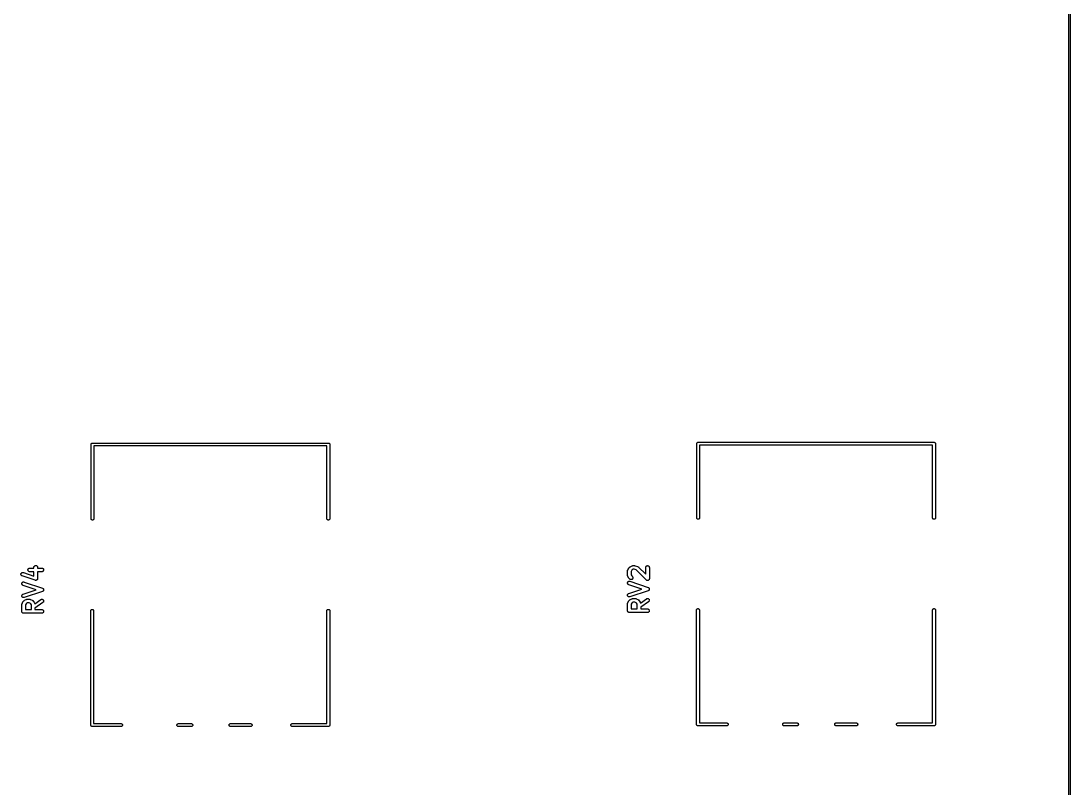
# Model space of a CAD drawing. Extents: x 19 to 116, y -142 to -16.
# Drawn here: x 72.11 to 115.42, y -78.9 to -47.22 of the extents above; entities that cross this region are included whole.
import ezdxf

# ---------------------------------------------------------------- set-up
doc = ezdxf.new("R2010")
doc.units = 0
doc.layers.add('BLACK', color=7, linetype='CONTINUOUS')

msp = doc.modelspace()

# ---------------------------------------------------------------- linework, layer by layer
at = {"layer": 'BLACK', "linetype": 'CONTINUOUS'}
for p, q in [((115.375, -142.215), (115.375, -16.705)), ((115.425, -16.6812), (115.425, -142.239)), ((74.9997, -64.71), (75.0009, -64.6982)), ((75, -64.713), (74.9997, -64.71)), ((75, -67.7729), (75, -64.713)), ((75.0009, -64.6982), (75.0043, -64.6869)), ((75.0043, -64.6869), (75.0099, -64.6765)), ((75.0099, -64.6765), (75.0174, -64.6674)), ((75.0174, -64.6674), (75.0265, -64.6599)), ((75.0265, -64.6599), (75.0369, -64.6543)), ((75.0369, -64.6543), (75.0482, -64.6509)), ((75.0482, -64.6509), (75.0571, -64.65)), ((75.0571, -64.65), (75.06, -64.6497)), ((75.0571, -64.65), (75.0571, -64.65)), ((75.06, -64.6497), (75.0629, -64.65)), ((75.0629, -64.65), (84.7971, -64.65)), ((84.74, -64.77), (75.12, -64.77)), ((75.12, -64.77), (75.12, -67.7729)), ((84.74, -67.7729), (84.74, -64.77)), ((84.7971, -64.65), (84.8, -64.6497)), ((84.8, -64.6497), (84.8029, -64.65)), ((84.8029, -64.65), (84.8118, -64.6509)), ((84.8118, -64.6509), (84.8231, -64.6543)), ((84.8231, -64.6543), (84.8335, -64.6599)), ((84.8335, -64.6599), (84.8426, -64.6674)), ((84.8426, -64.6674), (84.8501, -64.6765)), ((84.8501, -64.6765), (84.8557, -64.6869)), ((84.8557, -64.6869), (84.8591, -64.6982)), ((84.8591, -64.6982), (84.8603, -64.71)), ((84.8603, -64.71), (84.86, -64.7129)), ((84.86, -64.7129), (84.86, -67.7729)), ((100.01, -64.68), (100.011, -64.6682)), ((100.01, -64.683), (100.01, -64.68)), ((100.01, -67.7429), (100.01, -64.683)), ((100.011, -64.6682), (100.014, -64.6569)), ((100.014, -64.6569), (100.02, -64.6465)), ((100.02, -64.6465), (100.027, -64.6374)), ((100.027, -64.6374), (100.037, -64.6299)), ((100.037, -64.6299), (100.047, -64.6243)), ((100.047, -64.6243), (100.058, -64.6209)), ((100.058, -64.6209), (100.067, -64.62)), ((100.067, -64.62), (100.07, -64.6197)), ((100.067, -64.62), (100.067, -64.62)), ((100.07, -64.6197), (100.073, -64.62)), ((100.073, -64.62), (109.807, -64.62)), ((109.75, -64.74), (100.13, -64.74)), ((100.13, -64.74), (100.13, -67.7429)), ((109.75, -67.7429), (109.75, -64.74)), ((109.807, -64.62), (109.81, -64.6197)), ((109.81, -64.6197), (109.813, -64.62)), ((109.813, -64.62), (109.822, -64.6209)), ((109.822, -64.6209), (109.833, -64.6243)), ((109.833, -64.6243), (109.843, -64.6299)), ((109.843, -64.6299), (109.853, -64.6374)), ((109.853, -64.6374), (109.86, -64.6465)), ((109.86, -64.6465), (109.866, -64.6569)), ((109.866, -64.6569), (109.869, -64.6682)), ((109.869, -64.6682), (109.87, -64.68)), ((109.87, -64.68), (109.87, -64.6829)), ((109.87, -64.6829), (109.87, -67.7429)), ((75.0009, -67.7818), (75, -67.7729)), ((75.0043, -67.7931), (75.0009, -67.7818)), ((75.0099, -67.8035), (75.0043, -67.7931)), ((75.0174, -67.8126), (75.0099, -67.8035)), ((75.0265, -67.8201), (75.0174, -67.8126)), ((75.0369, -67.8257), (75.0265, -67.8201)), ((75.0482, -67.8291), (75.0369, -67.8257)), ((75.06, -67.8303), (75.0482, -67.8291)), ((75.0718, -67.8291), (75.06, -67.8303)), ((75.0831, -67.8257), (75.0718, -67.8291)), ((75.0935, -67.8201), (75.0831, -67.8257)), ((75.1026, -67.8126), (75.0935, -67.8201)), ((75.1101, -67.8035), (75.1026, -67.8126)), ((75.1157, -67.7931), (75.1101, -67.8035)), ((75.1191, -67.7818), (75.1157, -67.7931)), ((75.12, -67.7729), (75.1191, -67.7818)), ((84.7409, -67.7818), (84.74, -67.7729)), ((84.7443, -67.7931), (84.7409, -67.7818)), ((84.7499, -67.8035), (84.7443, -67.7931)), ((84.7574, -67.8126), (84.7499, -67.8035)), ((84.7665, -67.8201), (84.7574, -67.8126)), ((84.7769, -67.8257), (84.7665, -67.8201)), ((84.7882, -67.8291), (84.7769, -67.8257)), ((84.8, -67.8303), (84.7882, -67.8291)), ((84.8118, -67.8291), (84.8, -67.8303)), ((84.8231, -67.8257), (84.8118, -67.8291)), ((84.8335, -67.8201), (84.8231, -67.8257)), ((84.8426, -67.8126), (84.8335, -67.8201)), ((84.8501, -67.8035), (84.8426, -67.8126)), ((84.8557, -67.7931), (84.8501, -67.8035)), ((84.8591, -67.7818), (84.8557, -67.7931)), ((84.86, -67.7729), (84.8591, -67.7818)), ((100.011, -67.7518), (100.01, -67.7429)), ((100.014, -67.7631), (100.011, -67.7518)), ((100.02, -67.7735), (100.014, -67.7631)), ((100.027, -67.7826), (100.02, -67.7735)), ((100.037, -67.7901), (100.027, -67.7826)), ((100.047, -67.7957), (100.037, -67.7901)), ((100.058, -67.7991), (100.047, -67.7957)), ((100.07, -67.8003), (100.058, -67.7991)), ((100.082, -67.7991), (100.07, -67.8003)), ((100.093, -67.7957), (100.082, -67.7991)), ((100.103, -67.7901), (100.093, -67.7957)), ((100.113, -67.7826), (100.103, -67.7901)), ((100.12, -67.7735), (100.113, -67.7826)), ((100.126, -67.7631), (100.12, -67.7735)), ((100.129, -67.7518), (100.126, -67.7631)), ((100.13, -67.7429), (100.129, -67.7518)), ((109.751, -67.7518), (109.75, -67.7429)), ((109.754, -67.7631), (109.751, -67.7518)), ((109.76, -67.7735), (109.754, -67.7631)), ((109.767, -67.7826), (109.76, -67.7735)), ((109.777, -67.7901), (109.767, -67.7826)), ((109.787, -67.7957), (109.777, -67.7901)), ((109.798, -67.7991), (109.787, -67.7957)), ((109.81, -67.8003), (109.798, -67.7991)), ((109.822, -67.7991), (109.81, -67.8003)), ((109.833, -67.7957), (109.822, -67.7991)), ((109.843, -67.7901), (109.833, -67.7957)), ((109.853, -67.7826), (109.843, -67.7901)), ((109.86, -67.7735), (109.853, -67.7826)), ((109.866, -67.7631), (109.86, -67.7735)), ((109.869, -67.7518), (109.866, -67.7631)), ((109.87, -67.7429), (109.869, -67.7518)), ((72.6574, -69.7412), (72.6668, -69.73)), ((72.6668, -69.73), (72.6782, -69.7208)), ((72.6782, -69.7208), (72.6912, -69.714)), ((72.6912, -69.714), (72.7052, -69.7099)), ((72.7052, -69.7099), (72.7198, -69.7086)), ((72.7198, -69.7086), (72.7344, -69.7101)), ((72.7344, -69.7101), (72.7483, -69.7144)), ((72.7483, -69.7144), (72.7612, -69.7214)), ((72.7612, -69.7214), (72.7725, -69.7307)), ((72.7725, -69.7307), (72.7818, -69.7421)), ((97.2672, -69.7579), (97.3386, -69.7222)), ((97.3386, -69.7222), (97.3395, -69.7217)), ((97.3395, -69.7217), (97.3416, -69.721)), ((97.3416, -69.721), (97.3436, -69.7199)), ((97.3436, -69.7199), (97.3485, -69.7185)), ((97.3485, -69.7185), (97.3533, -69.7167)), ((97.3533, -69.7167), (97.3555, -69.7164)), ((97.3555, -69.7164), (97.3576, -69.7157)), ((97.3576, -69.7157), (97.3627, -69.7152)), ((97.3627, -69.7152), (97.3677, -69.7144)), ((97.3677, -69.7144), (97.3699, -69.7145)), ((97.3699, -69.7145), (97.3721, -69.7143)), ((97.3721, -69.7143), (97.4436, -69.7143)), ((97.4436, -69.7143), (97.4446, -69.7143)), ((97.4446, -69.7143), (97.4488, -69.7148)), ((97.4488, -69.7148), (97.453, -69.7149)), ((97.453, -69.7149), (97.4561, -69.7156)), ((97.4561, -69.7156), (97.4592, -69.7159)), ((97.4592, -69.7159), (97.4632, -69.7172)), ((97.4632, -69.7172), (97.4673, -69.7181)), ((97.4673, -69.7181), (97.5744, -69.7538)), ((97.9174, -69.7469), (97.9268, -69.7357)), ((97.9268, -69.7357), (97.9382, -69.7265)), ((97.9382, -69.7265), (97.9512, -69.7197)), ((97.9512, -69.7197), (97.9652, -69.7156)), ((97.9652, -69.7156), (97.9798, -69.7143)), ((97.9798, -69.7143), (97.9944, -69.7158)), ((97.9944, -69.7158), (98.0083, -69.7201)), ((98.0083, -69.7201), (98.0212, -69.7271)), ((98.0212, -69.7271), (98.0325, -69.7364)), ((98.0325, -69.7364), (98.0418, -69.7478)), ((72.1087, -70.0739), (72.1092, -70.0593)), ((72.111, -70.0884), (72.1087, -70.0739)), ((72.1092, -70.0593), (72.1126, -70.0451)), ((72.1161, -70.1021), (72.111, -70.0884)), ((72.1126, -70.0451), (72.1186, -70.0317)), ((72.1238, -70.1146), (72.1161, -70.1021)), ((72.1186, -70.0317), (72.1272, -70.0198)), ((72.1337, -70.1253), (72.1238, -70.1146)), ((72.1272, -70.0198), (72.1378, -70.0098)), ((72.1456, -70.1339), (72.1337, -70.1253)), ((72.1378, -70.0098), (72.1503, -70.0021)), ((72.1589, -70.1401), (72.1456, -70.1339)), ((72.1503, -70.0021), (72.164, -69.9969)), ((72.1599, -70.1404), (72.1589, -70.1401)), ((72.6956, -70.319), (72.1599, -70.1404)), ((72.164, -69.9969), (72.1784, -69.9945)), ((72.1784, -69.9945), (72.193, -69.9949)), ((72.193, -69.9949), (72.2073, -69.9981)), ((72.2073, -69.9981), (72.6443, -70.1438)), ((72.3943, -69.8902), (72.3958, -69.8756)), ((72.3956, -69.9048), (72.3943, -69.8902)), ((72.3997, -69.9188), (72.3956, -69.9048)), ((72.3958, -69.8756), (72.4001, -69.8616)), ((72.4065, -69.9318), (72.3997, -69.9188)), ((72.4001, -69.8616), (72.4071, -69.8488)), ((72.4157, -69.9432), (72.4065, -69.9318)), ((72.4071, -69.8488), (72.4164, -69.8375)), ((72.4269, -69.9526), (72.4157, -69.9432)), ((72.4164, -69.8375), (72.4278, -69.8282)), ((72.4397, -69.9596), (72.4269, -69.9526)), ((72.4278, -69.8282), (72.4407, -69.8214)), ((72.4537, -69.9641), (72.4397, -69.9596)), ((72.4407, -69.8214), (72.4547, -69.8171)), ((72.4682, -69.9657), (72.4537, -69.9641)), ((72.4547, -69.8171), (72.4693, -69.8157)), ((72.4693, -69.9657), (72.4682, -69.9657)), ((72.4693, -69.8157), (72.6443, -69.8157)), ((72.6443, -69.9657), (72.4693, -69.9657)), ((72.6443, -69.7825), (72.6459, -69.768)), ((72.6443, -69.7836), (72.6443, -69.7825)), ((72.6443, -69.8157), (72.6443, -69.7836)), ((72.6443, -70.1438), (72.6443, -69.9657)), ((72.6459, -69.768), (72.6504, -69.754)), ((72.6504, -69.754), (72.6574, -69.7412)), ((72.7818, -69.7421), (72.7886, -69.755)), ((72.7886, -69.755), (72.7929, -69.769)), ((72.7929, -69.769), (72.7943, -69.7836)), ((72.7943, -69.7836), (72.7943, -69.8157)), ((72.7943, -69.8157), (72.9693, -69.8157)), ((72.9693, -69.9657), (72.7943, -69.9657)), ((72.7943, -69.9657), (72.7943, -70.2479)), ((72.9693, -69.8157), (72.9703, -69.8157)), ((72.9839, -69.9643), (72.9693, -69.9657)), ((72.9703, -69.8157), (72.9849, -69.8174)), ((72.9979, -69.9601), (72.9839, -69.9643)), ((72.9849, -69.8174), (72.9988, -69.8218)), ((73.0108, -69.9532), (72.9979, -69.9601)), ((72.9988, -69.8218), (73.0117, -69.8288)), ((73.0221, -69.9439), (73.0108, -69.9532)), ((73.0117, -69.8288), (73.0229, -69.8382)), ((73.0315, -69.9327), (73.0221, -69.9439)), ((73.0229, -69.8382), (73.032, -69.8496)), ((73.0384, -69.9198), (73.0315, -69.9327)), ((73.032, -69.8496), (73.0388, -69.8626)), ((73.0428, -69.9058), (73.0384, -69.9198)), ((73.0388, -69.8626), (73.043, -69.8767)), ((73.0443, -69.8912), (73.0428, -69.9058)), ((73.043, -69.8767), (73.0443, -69.8912)), ((97.1543, -69.9311), (97.1545, -69.9289)), ((97.1543, -69.9321), (97.1543, -69.9311)), ((97.1543, -70.1107), (97.1543, -69.9321)), ((97.1545, -70.1129), (97.1543, -70.1107)), ((97.1544, -70.1151), (97.1545, -70.1129)), ((97.1552, -70.1202), (97.1544, -70.1151)), ((97.1545, -69.9267), (97.1554, -69.9216)), ((97.1545, -69.9289), (97.1545, -69.9267)), ((97.1557, -70.1253), (97.1552, -70.1202)), ((97.1554, -69.9216), (97.1559, -69.9165)), ((97.1564, -70.1274), (97.1557, -70.1253)), ((97.1559, -69.9165), (97.1566, -69.9145)), ((97.1567, -70.1296), (97.1564, -70.1274)), ((97.1566, -69.9145), (97.157, -69.9123)), ((97.1585, -70.1344), (97.1567, -70.1296)), ((97.157, -69.9123), (97.1588, -69.9075)), ((97.1599, -70.1393), (97.1585, -70.1344)), ((97.1588, -69.9075), (97.1603, -69.9026)), ((97.161, -70.1412), (97.1599, -70.1393)), ((97.1603, -69.9026), (97.1614, -69.9007)), ((97.1617, -70.1433), (97.161, -70.1412)), ((97.1614, -69.9007), (97.1622, -69.8986)), ((97.1622, -70.1443), (97.1617, -70.1433)), ((97.1622, -69.8986), (97.1979, -69.8272)), ((97.1979, -70.2157), (97.1622, -70.1443)), ((97.1979, -69.8272), (97.1984, -69.8262)), ((97.1984, -69.8262), (97.2007, -69.8227)), ((97.2007, -69.8227), (97.2027, -69.819)), ((97.2027, -69.819), (97.2047, -69.8166)), ((97.2047, -69.8166), (97.2064, -69.814)), ((97.2064, -69.814), (97.2093, -69.8109)), ((97.2093, -69.8109), (97.212, -69.8077)), ((97.212, -69.8077), (97.2477, -69.772)), ((97.2477, -69.772), (97.2484, -69.7712)), ((97.2484, -69.7712), (97.2517, -69.7686)), ((97.2517, -69.7686), (97.2548, -69.7657)), ((97.2548, -69.7657), (97.2574, -69.764)), ((97.2574, -69.764), (97.2599, -69.7621)), ((97.2599, -69.7621), (97.2636, -69.7602)), ((97.2636, -69.7602), (97.2672, -69.7579)), ((97.3266, -69.9051), (97.3043, -69.9498)), ((97.3043, -69.9498), (97.3043, -70.093)), ((97.3043, -70.093), (97.3266, -70.1377)), ((97.3451, -69.8866), (97.3266, -69.9051)), ((97.3266, -70.1377), (97.3537, -70.1648)), ((97.3898, -69.8643), (97.3451, -69.8866)), ((97.3537, -70.1648), (97.3545, -70.1656)), ((97.3545, -70.1656), (97.3636, -70.177)), ((97.4314, -69.8643), (97.3898, -69.8643)), ((97.5102, -69.8906), (97.4314, -69.8643)), ((97.9263, -70.3066), (97.5102, -69.8906)), ((97.5744, -69.7538), (97.5754, -69.7542)), ((97.5754, -69.7542), (97.5774, -69.7551)), ((97.5774, -69.7551), (97.5795, -69.7558)), ((97.5795, -69.7558), (97.5841, -69.7582)), ((97.5841, -69.7582), (97.5887, -69.7603)), ((97.5887, -69.7603), (97.5905, -69.7616)), ((97.5905, -69.7616), (97.5924, -69.7627)), ((97.5924, -69.7627), (97.5964, -69.7659)), ((97.5964, -69.7659), (97.6005, -69.7689)), ((97.6005, -69.7689), (97.602, -69.7706)), ((97.602, -69.7706), (97.6037, -69.772)), ((97.6037, -69.772), (97.9043, -70.0725)), ((97.9043, -69.7882), (97.9059, -69.7737)), ((97.9043, -69.7893), (97.9043, -69.7882)), ((97.9043, -70.0725), (97.9043, -69.7893)), ((97.9059, -69.7737), (97.9103, -69.7597)), ((97.9103, -69.7597), (97.9174, -69.7469)), ((98.0418, -69.7478), (98.0486, -69.7607)), ((98.0486, -69.7607), (98.0529, -69.7747)), ((98.0529, -69.7747), (98.0543, -69.7893)), ((98.0543, -69.7893), (98.0543, -70.2536)), ((72.1444, -70.4668), (72.1449, -70.4522)), ((72.1468, -70.4813), (72.1444, -70.4668)), ((72.1449, -70.4522), (72.1483, -70.4379)), ((72.1519, -70.495), (72.1468, -70.4813)), ((72.1483, -70.4379), (72.1544, -70.4246)), ((72.1595, -70.5075), (72.1519, -70.495)), ((72.1544, -70.4246), (72.1629, -70.4127)), ((72.1695, -70.5182), (72.1595, -70.5075)), ((72.1629, -70.4127), (72.1736, -70.4027)), ((72.1813, -70.5268), (72.1695, -70.5182)), ((72.1736, -70.4027), (72.186, -70.3949)), ((72.1946, -70.533), (72.1813, -70.5268)), ((72.186, -70.3949), (72.1997, -70.3898)), ((72.1956, -70.5333), (72.1946, -70.533)), ((72.7321, -70.7121), (72.1956, -70.5333)), ((72.1997, -70.3898), (72.2141, -70.3873)), ((72.2141, -70.3873), (72.2287, -70.3877)), ((72.2287, -70.3877), (72.243, -70.391)), ((72.243, -70.391), (72.993, -70.641)), ((72.6999, -70.32), (72.6956, -70.319)), ((72.7042, -70.3213), (72.6999, -70.32)), ((72.707, -70.3216), (72.7042, -70.3213)), ((72.7098, -70.3223), (72.707, -70.3216)), ((72.7143, -70.3224), (72.7098, -70.3223)), ((72.7188, -70.3229), (72.7143, -70.3224)), ((72.7216, -70.3226), (72.7188, -70.3229)), ((72.7245, -70.3227), (72.7216, -70.3226)), ((72.7289, -70.3219), (72.7245, -70.3227)), ((72.7333, -70.3215), (72.7289, -70.3219)), ((72.7361, -70.3207), (72.7333, -70.3215)), ((72.7389, -70.3202), (72.7361, -70.3207)), ((72.7431, -70.3187), (72.7389, -70.3202)), ((72.7474, -70.3174), (72.7431, -70.3187)), ((72.7499, -70.3161), (72.7474, -70.3174)), ((72.7526, -70.3151), (72.7499, -70.3161)), ((72.7564, -70.3127), (72.7526, -70.3151)), ((72.7604, -70.3106), (72.7564, -70.3127)), ((72.7626, -70.3088), (72.7604, -70.3106)), ((72.765, -70.3073), (72.7626, -70.3088)), ((72.7683, -70.3042), (72.765, -70.3073)), ((72.7718, -70.3014), (72.7683, -70.3042)), ((72.7736, -70.2993), (72.7718, -70.3014)), ((72.7757, -70.2973), (72.7736, -70.2993)), ((72.7783, -70.2937), (72.7757, -70.2973)), ((72.7812, -70.2902), (72.7783, -70.2937)), ((72.7826, -70.2877), (72.7812, -70.2902)), ((72.7842, -70.2854), (72.7826, -70.2877)), ((72.7861, -70.2813), (72.7842, -70.2854)), ((72.7882, -70.2774), (72.7861, -70.2813)), ((72.7891, -70.2747), (72.7882, -70.2774)), ((72.7903, -70.2721), (72.7891, -70.2747)), ((72.7913, -70.2677), (72.7903, -70.2721)), ((72.7926, -70.2634), (72.7913, -70.2677)), ((72.793, -70.2606), (72.7926, -70.2634)), ((72.7936, -70.2578), (72.793, -70.2606)), ((72.7938, -70.2534), (72.7936, -70.2578)), ((72.7943, -70.2489), (72.7938, -70.2534)), ((72.7943, -70.2479), (72.7943, -70.2489)), ((97.1544, -70.4368), (97.1549, -70.4222)), ((97.1568, -70.4513), (97.1544, -70.4368)), ((97.1549, -70.4222), (97.1583, -70.4079)), ((97.1619, -70.465), (97.1568, -70.4513)), ((97.1583, -70.4079), (97.1644, -70.3946)), ((97.1695, -70.4775), (97.1619, -70.465)), ((97.1644, -70.3946), (97.1729, -70.3827)), ((97.1795, -70.4882), (97.1695, -70.4775)), ((97.1729, -70.3827), (97.1836, -70.3727)), ((97.1913, -70.4968), (97.1795, -70.4882)), ((97.1836, -70.3727), (97.196, -70.3649)), ((97.2046, -70.503), (97.1913, -70.4968)), ((97.196, -70.3649), (97.2097, -70.3598)), ((97.2002, -70.2192), (97.1979, -70.2157)), ((97.2021, -70.223), (97.2002, -70.2192)), ((97.204, -70.2254), (97.2021, -70.223)), ((97.2057, -70.2281), (97.204, -70.2254)), ((97.2056, -70.5033), (97.2046, -70.503)), ((97.7421, -70.6821), (97.2056, -70.5033)), ((97.2086, -70.2311), (97.2057, -70.2281)), ((97.2112, -70.2344), (97.2086, -70.2311)), ((97.2097, -70.3598), (97.2241, -70.3573)), ((97.212, -70.2352), (97.2112, -70.2344)), ((97.2477, -70.2709), (97.212, -70.2352)), ((97.2241, -70.3573), (97.2387, -70.3577)), ((97.2387, -70.3577), (97.253, -70.361)), ((97.259, -70.2802), (97.2477, -70.2709)), ((97.253, -70.361), (98.003, -70.611)), ((97.2719, -70.2871), (97.259, -70.2802)), ((97.2859, -70.2914), (97.2719, -70.2871)), ((97.3005, -70.2929), (97.2859, -70.2914)), ((97.315, -70.2915), (97.3005, -70.2929)), ((97.3291, -70.2873), (97.315, -70.2915)), ((97.342, -70.2805), (97.3291, -70.2873)), ((97.3534, -70.2713), (97.342, -70.2805)), ((97.3627, -70.26), (97.3534, -70.2713)), ((97.3698, -70.2472), (97.3627, -70.26)), ((97.3636, -70.177), (97.3704, -70.19)), ((97.3741, -70.2332), (97.3698, -70.2472)), ((97.3704, -70.19), (97.3744, -70.2041)), ((97.3757, -70.2186), (97.3741, -70.2332)), ((97.3744, -70.2041), (97.3757, -70.2186)), ((97.9318, -70.3111), (97.9263, -70.3066)), ((97.9373, -70.3157), (97.9318, -70.3111)), ((97.9375, -70.3158), (97.9373, -70.3157)), ((97.9376, -70.3159), (97.9375, -70.3158)), ((97.9438, -70.3193), (97.9376, -70.3159)), ((97.9502, -70.3227), (97.9438, -70.3193)), ((97.9503, -70.3227), (97.9502, -70.3227)), ((97.9505, -70.3228), (97.9503, -70.3227)), ((97.9573, -70.3249), (97.9505, -70.3228)), ((97.9642, -70.327), (97.9573, -70.3249)), ((97.9643, -70.3271), (97.9642, -70.327)), ((97.9645, -70.3271), (97.9643, -70.3271)), ((97.9717, -70.3278), (97.9645, -70.3271)), ((97.9788, -70.3286), (97.9717, -70.3278)), ((97.9789, -70.3286), (97.9788, -70.3286)), ((97.979, -70.3286), (97.9789, -70.3286)), ((97.9862, -70.3279), (97.979, -70.3286)), ((97.9933, -70.3272), (97.9862, -70.3279)), ((97.9935, -70.3272), (97.9933, -70.3272)), ((97.9936, -70.3272), (97.9935, -70.3272)), ((98.0005, -70.3251), (97.9936, -70.3272)), ((98.0074, -70.3231), (98.0005, -70.3251)), ((98.0075, -70.3231), (98.0074, -70.3231)), ((98.0076, -70.323), (98.0075, -70.3231)), ((98.0142, -70.3196), (98.0076, -70.323)), ((98.0204, -70.3163), (98.0142, -70.3196)), ((98.0205, -70.3162), (98.0204, -70.3163)), ((98.0206, -70.3162), (98.0205, -70.3162)), ((98.0262, -70.3116), (98.0206, -70.3162)), ((98.0318, -70.3072), (98.0262, -70.3116)), ((98.0319, -70.307), (98.0318, -70.3071)), ((98.0318, -70.3071), (98.0318, -70.3072)), ((98.0366, -70.3014), (98.0319, -70.307)), ((98.0412, -70.2959), (98.0366, -70.3014)), ((98.0413, -70.2957), (98.0412, -70.2958)), ((98.0412, -70.2958), (98.0412, -70.2959)), ((98.0448, -70.2894), (98.0413, -70.2957)), ((98.0482, -70.2831), (98.0448, -70.2894)), ((98.0483, -70.283), (98.0482, -70.2831)), ((98.0505, -70.276), (98.0483, -70.2829)), ((98.0483, -70.2829), (98.0483, -70.283)), ((98.0526, -70.2692), (98.0505, -70.276)), ((98.0527, -70.269), (98.0526, -70.2692)), ((98.0535, -70.2618), (98.0527, -70.2689)), ((98.0527, -70.2689), (98.0527, -70.269)), ((98.0543, -70.2546), (98.0535, -70.2618)), ((98.0543, -70.2536), (98.0543, -70.2543)), ((98.0543, -70.2543), (98.0543, -70.2544)), ((98.0543, -70.2544), (98.0543, -70.2544)), ((98.0543, -70.2544), (98.0543, -70.2546)), ((72.1445, -70.9564), (72.147, -70.942)), ((72.1448, -70.9711), (72.1445, -70.9564)), ((72.148, -70.9854), (72.1448, -70.9711)), ((72.147, -70.942), (72.1523, -70.9284)), ((72.1538, -70.9988), (72.148, -70.9854)), ((72.1523, -70.9284), (72.1602, -70.916)), ((72.1622, -71.0108), (72.1538, -70.9988)), ((72.1602, -70.916), (72.1702, -70.9054)), ((72.1727, -71.0209), (72.1622, -71.0108)), ((72.1702, -70.9054), (72.1822, -70.897)), ((72.185, -71.0289), (72.1727, -71.0209)), ((72.1822, -70.897), (72.1956, -70.891)), ((72.1987, -71.0343), (72.185, -71.0289)), ((72.1956, -70.891), (72.7321, -70.7121)), ((72.2131, -71.0369), (72.1987, -71.0343)), ((72.2277, -71.0367), (72.2131, -71.0369)), ((72.242, -71.0336), (72.2277, -71.0367)), ((72.243, -71.0333), (72.242, -71.0336)), ((72.993, -70.7833), (72.243, -71.0333)), ((72.993, -70.641), (72.994, -70.6413)), ((72.9977, -70.7812), (72.993, -70.7833)), ((72.994, -70.6413), (72.9987, -70.6435)), ((73.0026, -70.7793), (72.9977, -70.7812)), ((72.9987, -70.6435), (73.0035, -70.6454)), ((73.0044, -70.7782), (73.0026, -70.7793)), ((73.0035, -70.6454), (73.0053, -70.6466)), ((73.0064, -70.7773), (73.0044, -70.7782)), ((73.0053, -70.6466), (73.0073, -70.6475)), ((73.0106, -70.7743), (73.0064, -70.7773)), ((73.0073, -70.6475), (73.0115, -70.6505)), ((73.015, -70.7716), (73.0106, -70.7743)), ((73.0115, -70.6505), (73.0158, -70.6533)), ((73.0166, -70.7701), (73.015, -70.7716)), ((73.0158, -70.6533), (73.0174, -70.6548)), ((73.0183, -70.7689), (73.0166, -70.7701)), ((73.0174, -70.6548), (73.0191, -70.6561)), ((73.0219, -70.7651), (73.0183, -70.7689)), ((73.0191, -70.6561), (73.0226, -70.6599)), ((73.0257, -70.7616), (73.0219, -70.7651)), ((73.0226, -70.6599), (73.0264, -70.6635)), ((73.0269, -70.7598), (73.0257, -70.7616)), ((73.0264, -70.6635), (73.0276, -70.6653)), ((73.0284, -70.7583), (73.0269, -70.7598)), ((73.0276, -70.6653), (73.0291, -70.6668)), ((73.0312, -70.7539), (73.0284, -70.7583)), ((73.0291, -70.6668), (73.0318, -70.6713)), ((73.0342, -70.7497), (73.0312, -70.7539)), ((73.0318, -70.6713), (73.0347, -70.6755)), ((73.0351, -70.7477), (73.0342, -70.7497)), ((73.0347, -70.6755), (73.0356, -70.6775)), ((73.0362, -70.7459), (73.0351, -70.7477)), ((73.0356, -70.6775), (73.0367, -70.6793)), ((73.0381, -70.7411), (73.0362, -70.7459)), ((73.0367, -70.6793), (73.0385, -70.6842)), ((73.0403, -70.7364), (73.0381, -70.7411)), ((73.0385, -70.6842), (73.0406, -70.6889)), ((73.0408, -70.7343), (73.0403, -70.7364)), ((73.0406, -70.6889), (73.0411, -70.691)), ((73.0415, -70.7323), (73.0408, -70.7343)), ((73.0411, -70.691), (73.0418, -70.693)), ((73.0424, -70.7272), (73.0415, -70.7323)), ((73.0418, -70.693), (73.0426, -70.6981)), ((73.0436, -70.7221), (73.0424, -70.7272)), ((73.0426, -70.6981), (73.0438, -70.7032)), ((73.0437, -70.72), (73.0436, -70.7221)), ((73.0441, -70.7179), (73.0437, -70.72)), ((73.0438, -70.7032), (73.0438, -70.7054)), ((73.0438, -70.7054), (73.0441, -70.7075)), ((73.0441, -70.7075), (73.044, -70.7127)), ((73.044, -70.7127), (73.0441, -70.7179)), ((97.1545, -70.9264), (97.157, -70.912)), ((97.1548, -70.9411), (97.1545, -70.9264)), ((97.158, -70.9554), (97.1548, -70.9411)), ((97.157, -70.912), (97.1623, -70.8984)), ((97.1638, -70.9688), (97.158, -70.9554)), ((97.1623, -70.8984), (97.1702, -70.886)), ((97.1722, -70.9808), (97.1638, -70.9688)), ((97.1702, -70.886), (97.1802, -70.8754)), ((97.1827, -70.9909), (97.1722, -70.9808)), ((97.1802, -70.8754), (97.1922, -70.867)), ((97.195, -70.9989), (97.1827, -70.9909)), ((97.1922, -70.867), (97.2056, -70.861)), ((97.2087, -71.0042), (97.195, -70.9989)), ((97.2056, -70.861), (97.7421, -70.6821)), ((97.2231, -71.0069), (97.2087, -71.0042)), ((97.2377, -71.0067), (97.2231, -71.0069)), ((97.252, -71.0036), (97.2377, -71.0067)), ((97.253, -71.0033), (97.252, -71.0036)), ((98.003, -70.7533), (97.253, -71.0033)), ((98.003, -70.611), (98.004, -70.6113)), ((98.0077, -70.7512), (98.003, -70.7533)), ((98.004, -70.6113), (98.0087, -70.6135)), ((98.0126, -70.7493), (98.0077, -70.7512)), ((98.0087, -70.6135), (98.0135, -70.6154)), ((98.0144, -70.7482), (98.0126, -70.7493)), ((98.0135, -70.6154), (98.0153, -70.6166)), ((98.0164, -70.7473), (98.0144, -70.7482)), ((98.0153, -70.6166), (98.0173, -70.6175)), ((98.0206, -70.7443), (98.0164, -70.7473)), ((98.0173, -70.6175), (98.0215, -70.6205)), ((98.025, -70.7416), (98.0206, -70.7443)), ((98.0215, -70.6205), (98.0258, -70.6233)), ((98.0266, -70.7401), (98.025, -70.7416)), ((98.0258, -70.6233), (98.0274, -70.6248)), ((98.0283, -70.7389), (98.0266, -70.7401)), ((98.0274, -70.6248), (98.0291, -70.6261)), ((98.0319, -70.7351), (98.0283, -70.7389)), ((98.0291, -70.6261), (98.0326, -70.6299)), ((98.0357, -70.7316), (98.0319, -70.7351)), ((98.0326, -70.6299), (98.0364, -70.6335)), ((98.0369, -70.7298), (98.0357, -70.7316)), ((98.0364, -70.6335), (98.0376, -70.6353)), ((98.0384, -70.7283), (98.0369, -70.7298)), ((98.0376, -70.6353), (98.0391, -70.6368)), ((98.0412, -70.7239), (98.0384, -70.7283)), ((98.0391, -70.6368), (98.0418, -70.6413)), ((98.0442, -70.7197), (98.0412, -70.7239)), ((98.0418, -70.6413), (98.0447, -70.6455)), ((98.0451, -70.7177), (98.0442, -70.7197)), ((98.0447, -70.6455), (98.0456, -70.6475)), ((98.0463, -70.7159), (98.0451, -70.7177)), ((98.0456, -70.6475), (98.0467, -70.6493)), ((98.0481, -70.7111), (98.0463, -70.7159)), ((98.0467, -70.6493), (98.0485, -70.6542)), ((98.0503, -70.7064), (98.0481, -70.7111)), ((98.0485, -70.6542), (98.0506, -70.6589)), ((98.0508, -70.7043), (98.0503, -70.7064)), ((98.0506, -70.6589), (98.0511, -70.661)), ((98.0515, -70.7023), (98.0508, -70.7043)), ((98.0511, -70.661), (98.0518, -70.663)), ((98.0524, -70.6972), (98.0515, -70.7023)), ((98.0518, -70.663), (98.0526, -70.6681)), ((98.0536, -70.6921), (98.0524, -70.6972)), ((98.0526, -70.6681), (98.0538, -70.6732)), ((98.0537, -70.69), (98.0536, -70.6921)), ((98.0541, -70.6879), (98.0537, -70.69)), ((98.0538, -70.6732), (98.0538, -70.6754)), ((98.0538, -70.6754), (98.0541, -70.6775)), ((98.0541, -70.6775), (98.054, -70.6827)), ((98.054, -70.6827), (98.0541, -70.6879)), ((72.1443, -71.3182), (72.1445, -71.316)), ((72.1443, -71.3193), (72.1443, -71.3182)), ((72.1443, -71.605), (72.1443, -71.3193)), ((72.1445, -71.3138), (72.1454, -71.3088)), ((72.1445, -71.316), (72.1445, -71.3138)), ((72.1454, -71.3088), (72.1459, -71.3037)), ((72.1459, -71.3037), (72.1466, -71.3016)), ((72.1466, -71.3016), (72.147, -71.2994)), ((72.147, -71.2994), (72.1488, -71.2946)), ((72.1488, -71.2946), (72.1504, -71.2897)), ((72.1504, -71.2897), (72.1514, -71.2878)), ((72.1514, -71.2878), (72.1522, -71.2857)), ((72.1522, -71.2857), (72.1879, -71.2143)), ((72.1879, -71.2143), (72.1884, -71.2134)), ((72.1884, -71.2134), (72.1907, -71.2099)), ((72.1907, -71.2099), (72.1927, -71.2061)), ((72.1927, -71.2061), (72.1947, -71.2037)), ((72.1947, -71.2037), (72.1964, -71.2011)), ((72.1964, -71.2011), (72.1993, -71.1981)), ((72.1993, -71.1981), (72.202, -71.1948)), ((72.202, -71.1948), (72.2377, -71.1591)), ((72.2377, -71.1591), (72.2384, -71.1584)), ((72.2384, -71.1584), (72.2417, -71.1557)), ((72.2417, -71.1557), (72.2448, -71.1529)), ((72.2448, -71.1529), (72.2474, -71.1512)), ((72.2474, -71.1512), (72.2499, -71.1492)), ((72.2499, -71.1492), (72.2536, -71.1473)), ((72.2536, -71.1473), (72.2572, -71.1451)), ((72.2572, -71.1451), (72.3286, -71.1093)), ((72.3166, -71.2923), (72.2943, -71.337)), ((72.2943, -71.337), (72.2943, -71.53)), ((72.3351, -71.2738), (72.3166, -71.2923)), ((72.3286, -71.1093), (72.3295, -71.1089)), ((72.3295, -71.1089), (72.3316, -71.1081)), ((72.3316, -71.1081), (72.3336, -71.1071)), ((72.3336, -71.1071), (72.3385, -71.1056)), ((72.3798, -71.2514), (72.3351, -71.2738)), ((72.3385, -71.1056), (72.3433, -71.1038)), ((72.3433, -71.1038), (72.3455, -71.1035)), ((72.3455, -71.1035), (72.3476, -71.1029)), ((72.3476, -71.1029), (72.3527, -71.1024)), ((72.3527, -71.1024), (72.3577, -71.1016)), ((72.3577, -71.1016), (72.3599, -71.1016)), ((72.3599, -71.1016), (72.3621, -71.1014)), ((72.3621, -71.1014), (72.4693, -71.1014)), ((72.4516, -71.2514), (72.3798, -71.2514)), ((72.4963, -71.2738), (72.4516, -71.2514)), ((72.4693, -71.1014), (72.4703, -71.1014)), ((72.4703, -71.1014), (72.4725, -71.1017)), ((72.4725, -71.1017), (72.4747, -71.1016)), ((72.4747, -71.1016), (72.4798, -71.1025)), ((72.4798, -71.1025), (72.4849, -71.1031)), ((72.4849, -71.1031), (72.487, -71.1037)), ((72.487, -71.1037), (72.4892, -71.1041)), ((72.4892, -71.1041), (72.4939, -71.1059)), ((72.4939, -71.1059), (72.4988, -71.1075)), ((72.5148, -71.2923), (72.4963, -71.2738)), ((72.4988, -71.1075), (72.5008, -71.1086)), ((72.5008, -71.1086), (72.5028, -71.1093)), ((72.5028, -71.1093), (72.5743, -71.1451)), ((72.5371, -71.337), (72.5148, -71.2923)), ((72.5371, -71.53), (72.5371, -71.337)), ((72.5743, -71.1451), (72.5752, -71.1455)), ((72.5752, -71.1455), (72.5787, -71.1478)), ((72.5787, -71.1478), (72.5824, -71.1498)), ((72.5824, -71.1498), (72.5849, -71.1518)), ((72.5849, -71.1518), (72.5875, -71.1535)), ((72.5875, -71.1535), (72.5905, -71.1564)), ((72.5905, -71.1564), (72.5937, -71.1591)), ((72.5937, -71.1591), (72.6295, -71.1948)), ((72.6295, -71.1948), (72.6302, -71.1956)), ((72.6302, -71.1956), (72.6328, -71.1989)), ((72.6328, -71.1989), (72.6357, -71.2019)), ((72.6357, -71.2019), (72.6374, -71.2046)), ((72.6374, -71.2046), (72.6393, -71.207)), ((72.6393, -71.207), (72.6413, -71.2107)), ((72.6413, -71.2107), (72.6435, -71.2143)), ((72.6435, -71.2143), (72.6792, -71.2857)), ((72.6792, -71.2857), (72.6797, -71.2867)), ((72.6797, -71.2867), (72.68, -71.2874)), ((72.68, -71.2874), (72.9263, -71.115)), ((73.0123, -71.2379), (72.6871, -71.4655)), ((72.6871, -71.4655), (72.6871, -71.53)), ((72.9263, -71.115), (72.9271, -71.1144)), ((72.9271, -71.1144), (72.94, -71.1074)), ((72.94, -71.1074), (72.954, -71.103)), ((72.954, -71.103), (72.9685, -71.1014)), ((72.9685, -71.1014), (72.9831, -71.1027)), ((72.9831, -71.1027), (72.9971, -71.1068)), ((72.9971, -71.1068), (73.0101, -71.1135)), ((73.0101, -71.1135), (73.0216, -71.1227)), ((73.0234, -71.2283), (73.0123, -71.2379)), ((73.0216, -71.1227), (73.031, -71.1338)), ((73.0325, -71.2168), (73.0234, -71.2283)), ((73.031, -71.1338), (73.0381, -71.1467)), ((73.0391, -71.2038), (73.0325, -71.2168)), ((73.0381, -71.1467), (73.0426, -71.1606)), ((73.0431, -71.1897), (73.0391, -71.2038)), ((73.0426, -71.1606), (73.0443, -71.1751)), ((73.0443, -71.1751), (73.0431, -71.1897)), ((97.1543, -71.2882), (97.1545, -71.286)), ((97.1543, -71.2893), (97.1543, -71.2882)), ((97.1543, -71.575), (97.1543, -71.2893)), ((97.1545, -71.2838), (97.1554, -71.2788)), ((97.1545, -71.286), (97.1545, -71.2838)), ((97.1554, -71.2788), (97.1559, -71.2737)), ((97.1559, -71.2737), (97.1566, -71.2716)), ((97.1566, -71.2716), (97.157, -71.2694)), ((97.157, -71.2694), (97.1588, -71.2646)), ((97.1588, -71.2646), (97.1603, -71.2597)), ((97.1603, -71.2597), (97.1614, -71.2578)), ((97.1614, -71.2578), (97.1622, -71.2557)), ((97.1622, -71.2557), (97.1979, -71.1843)), ((97.1979, -71.1843), (97.1984, -71.1834)), ((97.1984, -71.1834), (97.2007, -71.1799)), ((97.2007, -71.1799), (97.2027, -71.1761)), ((97.2027, -71.1761), (97.2047, -71.1737)), ((97.2047, -71.1737), (97.2064, -71.1711)), ((97.2064, -71.1711), (97.2093, -71.1681)), ((97.2093, -71.1681), (97.212, -71.1648)), ((97.212, -71.1648), (97.2477, -71.1291)), ((97.2477, -71.1291), (97.2484, -71.1284)), ((97.2484, -71.1284), (97.2517, -71.1257)), ((97.2517, -71.1257), (97.2548, -71.1229)), ((97.2548, -71.1229), (97.2574, -71.1212)), ((97.2574, -71.1212), (97.2599, -71.1192)), ((97.2599, -71.1192), (97.2636, -71.1173)), ((97.2636, -71.1173), (97.2672, -71.1151)), ((97.2672, -71.1151), (97.3386, -71.0793)), ((97.3266, -71.2623), (97.3043, -71.307)), ((97.3043, -71.307), (97.3043, -71.5)), ((97.3451, -71.2438), (97.3266, -71.2623)), ((97.3386, -71.0793), (97.3395, -71.0789)), ((97.3395, -71.0789), (97.3416, -71.0781)), ((97.3416, -71.0781), (97.3436, -71.0771)), ((97.3436, -71.0771), (97.3485, -71.0756)), ((97.3898, -71.2214), (97.3451, -71.2438)), ((97.3485, -71.0756), (97.3533, -71.0738)), ((97.3533, -71.0738), (97.3555, -71.0735)), ((97.3555, -71.0735), (97.3576, -71.0729)), ((97.3576, -71.0729), (97.3627, -71.0724)), ((97.3627, -71.0724), (97.3677, -71.0716)), ((97.3677, -71.0716), (97.3699, -71.0716)), ((97.3699, -71.0716), (97.3721, -71.0714)), ((97.3721, -71.0714), (97.4793, -71.0714)), ((97.4616, -71.2214), (97.3898, -71.2214)), ((97.5063, -71.2438), (97.4616, -71.2214)), ((97.4793, -71.0714), (97.4803, -71.0714)), ((97.4803, -71.0714), (97.4825, -71.0717)), ((97.4825, -71.0717), (97.4847, -71.0716)), ((97.4847, -71.0716), (97.4898, -71.0725)), ((97.4898, -71.0725), (97.4949, -71.0731)), ((97.4949, -71.0731), (97.497, -71.0737)), ((97.497, -71.0737), (97.4992, -71.0741)), ((97.4992, -71.0741), (97.5039, -71.0759)), ((97.5039, -71.0759), (97.5088, -71.0775)), ((97.5248, -71.2623), (97.5063, -71.2438)), ((97.5088, -71.0775), (97.5108, -71.0786)), ((97.5108, -71.0786), (97.5128, -71.0793)), ((97.5128, -71.0793), (97.5843, -71.1151)), ((97.5471, -71.307), (97.5248, -71.2623)), ((97.5471, -71.5), (97.5471, -71.307)), ((97.5843, -71.1151), (97.5852, -71.1155)), ((97.5852, -71.1155), (97.5887, -71.1178)), ((97.5887, -71.1178), (97.5924, -71.1198)), ((97.5924, -71.1198), (97.5949, -71.1218)), ((97.5949, -71.1218), (97.5975, -71.1235)), ((97.5975, -71.1235), (97.6005, -71.1264)), ((97.6005, -71.1264), (97.6037, -71.1291)), ((97.6037, -71.1291), (97.6395, -71.1648)), ((97.6395, -71.1648), (97.6402, -71.1656)), ((97.6402, -71.1656), (97.6428, -71.1689)), ((97.6428, -71.1689), (97.6457, -71.1719)), ((97.6457, -71.1719), (97.6474, -71.1746)), ((97.6474, -71.1746), (97.6493, -71.177)), ((97.6493, -71.177), (97.6513, -71.1808)), ((97.6513, -71.1808), (97.6535, -71.1843)), ((97.6535, -71.1843), (97.6892, -71.2557)), ((97.6892, -71.2557), (97.6897, -71.2567)), ((97.6897, -71.2567), (97.69, -71.2574)), ((97.69, -71.2574), (97.9363, -71.085)), ((98.0223, -71.2079), (97.6971, -71.4355)), ((97.6971, -71.4355), (97.6971, -71.5)), ((97.9363, -71.085), (97.9371, -71.0844)), ((97.9371, -71.0844), (97.95, -71.0774)), ((97.95, -71.0774), (97.964, -71.073)), ((97.964, -71.073), (97.9785, -71.0714)), ((97.9785, -71.0714), (97.9931, -71.0727)), ((97.9931, -71.0727), (98.0071, -71.0768)), ((98.0071, -71.0768), (98.0201, -71.0835)), ((98.0201, -71.0835), (98.0316, -71.0927)), ((98.0334, -71.1983), (98.0223, -71.2079)), ((98.0316, -71.0927), (98.041, -71.1038)), ((98.0425, -71.1868), (98.0334, -71.1983)), ((98.041, -71.1038), (98.0481, -71.1167)), ((98.0491, -71.1738), (98.0425, -71.1868)), ((98.0481, -71.1167), (98.0526, -71.1306)), ((98.0531, -71.1597), (98.0491, -71.1738)), ((98.0526, -71.1306), (98.0543, -71.1451)), ((98.0543, -71.1451), (98.0531, -71.1597)), ((72.145, -71.612), (72.1443, -71.605)), ((72.1456, -71.6191), (72.145, -71.612)), ((72.1457, -71.6193), (72.1456, -71.6191)), ((72.1457, -71.6196), (72.1457, -71.6193)), ((72.1478, -71.6263), (72.1457, -71.6196)), ((72.1497, -71.6331), (72.1478, -71.6263)), ((72.1499, -71.6333), (72.1497, -71.6331)), ((72.1499, -71.6336), (72.1499, -71.6333)), ((72.1533, -71.6398), (72.1499, -71.6336)), ((72.1565, -71.6461), (72.1533, -71.6398)), ((72.1567, -71.6463), (72.1565, -71.6461)), ((72.1568, -71.6465), (72.1567, -71.6463)), ((72.1613, -71.652), (72.1568, -71.6465)), ((72.1657, -71.6575), (72.1613, -71.652)), ((72.1659, -71.6576), (72.1657, -71.6575)), ((72.1661, -71.6578), (72.1659, -71.6576)), ((72.1715, -71.6623), (72.1661, -71.6578)), ((72.1769, -71.6669), (72.1715, -71.6623)), ((72.1771, -71.667), (72.1769, -71.6669)), ((72.1773, -71.6672), (72.1771, -71.667)), ((72.1835, -71.6705), (72.1773, -71.6672)), ((72.1897, -71.6739), (72.1835, -71.6705)), ((72.19, -71.674), (72.1897, -71.6739)), ((72.1902, -71.6741), (72.19, -71.674)), ((72.197, -71.6762), (72.1902, -71.6741)), ((72.2037, -71.6784), (72.197, -71.6762)), ((72.204, -71.6784), (72.2037, -71.6784)), ((72.2042, -71.6785), (72.204, -71.6784)), ((72.2112, -71.6792), (72.2042, -71.6785)), ((72.2182, -71.68), (72.2112, -71.6792)), ((72.2187, -71.68), (72.2182, -71.68)), ((72.2188, -71.68), (72.2187, -71.68)), ((72.2193, -71.68), (72.2188, -71.68)), ((72.2188, -71.68), (72.2188, -71.68)), ((72.9693, -71.68), (72.2193, -71.68)), ((72.2943, -71.53), (72.5371, -71.53)), ((72.6871, -71.53), (72.9693, -71.53)), ((72.9693, -71.53), (72.9703, -71.53)), ((72.9839, -71.6786), (72.9693, -71.68)), ((72.9703, -71.53), (72.9849, -71.5316)), ((72.9979, -71.6743), (72.9839, -71.6786)), ((72.9849, -71.5316), (72.9988, -71.5361)), ((73.0108, -71.6675), (72.9979, -71.6743)), ((72.9988, -71.5361), (73.0117, -71.5431)), ((73.0221, -71.6582), (73.0108, -71.6675)), ((73.0117, -71.5431), (73.0229, -71.5525)), ((73.0315, -71.6469), (73.0221, -71.6582)), ((73.0229, -71.5525), (73.032, -71.5639)), ((73.0384, -71.6341), (73.0315, -71.6469)), ((73.032, -71.5639), (73.0388, -71.5769)), ((73.0428, -71.6201), (73.0384, -71.6341)), ((73.0388, -71.5769), (73.043, -71.5909)), ((73.0443, -71.6055), (73.0428, -71.6201)), ((73.043, -71.5909), (73.0443, -71.6055)), ((74.99, -71.5771), (74.9909, -71.5682)), ((74.99, -76.3029), (74.99, -71.5771)), ((74.9909, -71.5682), (74.9943, -71.5569)), ((74.9943, -71.5569), (74.9999, -71.5465)), ((74.9999, -71.5465), (75.0074, -71.5374)), ((75.0074, -71.5374), (75.0165, -71.5299)), ((75.0165, -71.5299), (75.0269, -71.5243)), ((75.0269, -71.5243), (75.0382, -71.5209)), ((75.0382, -71.5209), (75.05, -71.5197)), ((75.05, -71.5197), (75.0618, -71.5209)), ((75.0618, -71.5209), (75.0731, -71.5243)), ((75.0731, -71.5243), (75.0835, -71.5299)), ((75.0835, -71.5299), (75.0926, -71.5374)), ((75.0926, -71.5374), (75.1001, -71.5465)), ((75.1001, -71.5465), (75.1057, -71.5569)), ((75.1057, -71.5569), (75.1091, -71.5682)), ((75.1091, -71.5682), (75.11, -71.5771)), ((75.11, -71.5771), (75.11, -76.24)), ((84.74, -71.5771), (84.7409, -71.5682)), ((84.74, -76.24), (84.74, -71.5771)), ((84.7409, -71.5682), (84.7443, -71.5569)), ((84.7443, -71.5569), (84.7499, -71.5465)), ((84.7499, -71.5465), (84.7574, -71.5374)), ((84.7574, -71.5374), (84.7665, -71.5299)), ((84.7665, -71.5299), (84.7769, -71.5243)), ((84.7769, -71.5243), (84.7882, -71.5209)), ((84.7882, -71.5209), (84.8, -71.5197)), ((84.8, -71.5197), (84.8118, -71.5209)), ((84.8118, -71.5209), (84.8231, -71.5243)), ((84.8231, -71.5243), (84.8335, -71.5299)), ((84.8335, -71.5299), (84.8426, -71.5374)), ((84.8426, -71.5374), (84.8501, -71.5465)), ((84.8501, -71.5465), (84.8557, -71.5569)), ((84.8557, -71.5569), (84.8591, -71.5682)), ((84.8591, -71.5682), (84.86, -71.5771)), ((84.86, -71.5771), (84.86, -76.2971)), ((97.155, -71.582), (97.1543, -71.575)), ((97.1556, -71.5891), (97.155, -71.582)), ((97.1557, -71.5893), (97.1556, -71.5891)), ((97.1557, -71.5896), (97.1557, -71.5893)), ((97.1577, -71.5963), (97.1557, -71.5896)), ((97.1597, -71.6031), (97.1577, -71.5963)), ((97.1599, -71.6033), (97.1597, -71.6031)), ((97.1599, -71.6036), (97.1599, -71.6033)), ((97.1633, -71.6098), (97.1599, -71.6036)), ((97.1665, -71.6161), (97.1633, -71.6098)), ((97.1667, -71.6163), (97.1665, -71.6161)), ((97.1668, -71.6165), (97.1667, -71.6163)), ((97.1713, -71.622), (97.1668, -71.6165)), ((97.1757, -71.6275), (97.1713, -71.622)), ((97.1759, -71.6276), (97.1757, -71.6275)), ((97.1761, -71.6278), (97.1759, -71.6276)), ((97.1815, -71.6323), (97.1761, -71.6278)), ((97.1869, -71.6369), (97.1815, -71.6323)), ((97.1871, -71.637), (97.1869, -71.6369)), ((97.1873, -71.6372), (97.1871, -71.637)), ((97.1935, -71.6405), (97.1873, -71.6372)), ((97.1997, -71.6439), (97.1935, -71.6405)), ((97.2, -71.644), (97.1997, -71.6439)), ((97.2002, -71.6441), (97.2, -71.644)), ((97.207, -71.6462), (97.2002, -71.6441)), ((97.2137, -71.6484), (97.207, -71.6462)), ((97.214, -71.6484), (97.2137, -71.6484)), ((97.2142, -71.6485), (97.214, -71.6484)), ((97.2212, -71.6492), (97.2142, -71.6485)), ((97.2282, -71.65), (97.2212, -71.6492)), ((97.2287, -71.65), (97.2282, -71.65)), ((97.2288, -71.65), (97.2287, -71.65)), ((97.2293, -71.65), (97.2288, -71.65)), ((97.2288, -71.65), (97.2288, -71.65)), ((97.9793, -71.65), (97.2293, -71.65)), ((97.3043, -71.5), (97.5471, -71.5)), ((97.6971, -71.5), (97.9793, -71.5)), ((97.9793, -71.5), (97.9803, -71.5)), ((97.9939, -71.6486), (97.9793, -71.65)), ((97.9803, -71.5), (97.9949, -71.5016)), ((98.0079, -71.6443), (97.9939, -71.6486)), ((97.9949, -71.5016), (98.0088, -71.5061)), ((98.0208, -71.6375), (98.0079, -71.6443)), ((98.0088, -71.5061), (98.0217, -71.5131)), ((98.0321, -71.6282), (98.0208, -71.6375)), ((98.0217, -71.5131), (98.0329, -71.5225)), ((98.0415, -71.6169), (98.0321, -71.6282)), ((98.0329, -71.5225), (98.042, -71.5339)), ((98.0484, -71.6041), (98.0415, -71.6169)), ((98.042, -71.5339), (98.0488, -71.5469)), ((98.0528, -71.5901), (98.0484, -71.6041)), ((98.0488, -71.5469), (98.053, -71.5609)), ((98.0543, -71.5755), (98.0528, -71.5901)), ((98.053, -71.5609), (98.0543, -71.5755)), ((100, -71.5471), (100.001, -71.5382)), ((100, -76.2729), (100, -71.5471)), ((100.001, -71.5382), (100.004, -71.5269)), ((100.004, -71.5269), (100.01, -71.5165)), ((100.01, -71.5165), (100.017, -71.5074)), ((100.017, -71.5074), (100.027, -71.4999)), ((100.027, -71.4999), (100.037, -71.4943)), ((100.037, -71.4943), (100.048, -71.4909)), ((100.048, -71.4909), (100.06, -71.4897)), ((100.06, -71.4897), (100.072, -71.4909)), ((100.072, -71.4909), (100.083, -71.4943)), ((100.083, -71.4943), (100.093, -71.4999)), ((100.093, -71.4999), (100.103, -71.5074)), ((100.103, -71.5074), (100.11, -71.5165)), ((100.11, -71.5165), (100.116, -71.5269)), ((100.116, -71.5269), (100.119, -71.5382)), ((100.119, -71.5382), (100.12, -71.5471)), ((100.12, -71.5471), (100.12, -76.21)), ((109.75, -71.5471), (109.751, -71.5382)), ((109.75, -76.21), (109.75, -71.5471)), ((109.751, -71.5382), (109.754, -71.5269)), ((109.754, -71.5269), (109.76, -71.5165)), ((109.76, -71.5165), (109.767, -71.5074)), ((109.767, -71.5074), (109.777, -71.4999)), ((109.777, -71.4999), (109.787, -71.4943)), ((109.787, -71.4943), (109.798, -71.4909)), ((109.798, -71.4909), (109.81, -71.4897)), ((109.81, -71.4897), (109.822, -71.4909)), ((109.822, -71.4909), (109.833, -71.4943)), ((109.833, -71.4943), (109.843, -71.4999)), ((109.843, -71.4999), (109.853, -71.5074)), ((109.853, -71.5074), (109.86, -71.5165)), ((109.86, -71.5165), (109.866, -71.5269)), ((109.866, -71.5269), (109.869, -71.5382)), ((109.869, -71.5382), (109.87, -71.5471)), ((109.87, -71.5471), (109.87, -76.2671)), ((100.12, -76.21), (101.253, -76.21)), ((101.253, -76.21), (101.262, -76.2109)), ((101.262, -76.2109), (101.273, -76.2143)), ((101.273, -76.2143), (101.283, -76.2199)), ((101.283, -76.2199), (101.293, -76.2274)), ((101.293, -76.2274), (101.3, -76.2365)), ((101.3, -76.2365), (101.306, -76.2469)), ((103.564, -76.2469), (103.57, -76.2365)), ((103.57, -76.2365), (103.577, -76.2274)), ((103.577, -76.2274), (103.587, -76.2199)), ((103.587, -76.2199), (103.597, -76.2143)), ((103.597, -76.2143), (103.608, -76.2109)), ((103.608, -76.2109), (103.617, -76.21)), ((103.617, -76.21), (104.153, -76.21)), ((104.153, -76.21), (104.162, -76.2109)), ((104.162, -76.2109), (104.173, -76.2143)), ((104.173, -76.2143), (104.183, -76.2199)), ((104.183, -76.2199), (104.193, -76.2274)), ((104.193, -76.2274), (104.2, -76.2365)), ((104.2, -76.2365), (104.206, -76.2469)), ((105.714, -76.2469), (105.72, -76.2365)), ((105.72, -76.2365), (105.727, -76.2274)), ((105.727, -76.2274), (105.737, -76.2199)), ((105.737, -76.2199), (105.747, -76.2143)), ((105.747, -76.2143), (105.758, -76.2109)), ((105.758, -76.2109), (105.767, -76.21)), ((105.767, -76.21), (106.603, -76.21)), ((106.603, -76.21), (106.612, -76.2109)), ((106.612, -76.2109), (106.623, -76.2143)), ((106.623, -76.2143), (106.633, -76.2199)), ((106.633, -76.2199), (106.643, -76.2274)), ((106.643, -76.2274), (106.65, -76.2365)), ((106.65, -76.2365), (106.656, -76.2469)), ((108.264, -76.2469), (108.27, -76.2365)), ((108.27, -76.2365), (108.277, -76.2274)), ((108.277, -76.2274), (108.287, -76.2199)), ((108.287, -76.2199), (108.297, -76.2143)), ((108.297, -76.2143), (108.308, -76.2109)), ((108.308, -76.2109), (108.317, -76.21)), ((108.317, -76.21), (109.75, -76.21)), ((74.9909, -76.3118), (74.99, -76.3029)), ((74.9943, -76.3231), (74.9909, -76.3118)), ((74.9999, -76.3335), (74.9943, -76.3231)), ((75.0074, -76.3426), (74.9999, -76.3335)), ((75.0165, -76.3501), (75.0074, -76.3426)), ((75.0269, -76.3557), (75.0165, -76.3501)), ((75.0382, -76.3591), (75.0269, -76.3557)), ((75.05, -76.3603), (75.0382, -76.3591)), ((75.055, -76.3598), (75.05, -76.3603)), ((75.0571, -76.36), (75.055, -76.3598)), ((76.2429, -76.36), (75.0571, -76.36)), ((75.11, -76.24), (76.2429, -76.24)), ((76.2429, -76.24), (76.2518, -76.2409)), ((76.2518, -76.3591), (76.2429, -76.36)), ((76.2518, -76.2409), (76.2631, -76.2443)), ((76.2631, -76.3557), (76.2518, -76.3591)), ((76.2631, -76.2443), (76.2735, -76.2499)), ((76.2735, -76.3501), (76.2631, -76.3557)), ((76.2735, -76.2499), (76.2826, -76.2574)), ((76.2826, -76.3426), (76.2735, -76.3501)), ((76.2826, -76.2574), (76.2901, -76.2665)), ((76.2901, -76.3335), (76.2826, -76.3426)), ((76.2901, -76.2665), (76.2957, -76.2769)), ((76.2957, -76.3231), (76.2901, -76.3335)), ((76.2957, -76.2769), (76.2991, -76.2882)), ((76.2991, -76.3118), (76.2957, -76.3231)), ((76.2991, -76.2882), (76.3003, -76.3)), ((76.3003, -76.3), (76.2991, -76.3118)), ((78.5497, -76.3), (78.5509, -76.2882)), ((78.5509, -76.3118), (78.5497, -76.3)), ((78.5509, -76.2882), (78.5543, -76.2769)), ((78.5543, -76.3231), (78.5509, -76.3118)), ((78.5543, -76.2769), (78.5599, -76.2665)), ((78.5599, -76.3335), (78.5543, -76.3231)), ((78.5599, -76.2665), (78.5674, -76.2574)), ((78.5674, -76.3426), (78.5599, -76.3335)), ((78.5674, -76.2574), (78.5765, -76.2499)), ((78.5765, -76.3501), (78.5674, -76.3426)), ((78.5765, -76.2499), (78.5869, -76.2443)), ((78.5869, -76.3557), (78.5765, -76.3501)), ((78.5869, -76.2443), (78.5982, -76.2409)), ((78.5982, -76.3591), (78.5869, -76.3557)), ((78.5982, -76.2409), (78.6071, -76.24)), ((78.6071, -76.36), (78.5982, -76.3591)), ((78.6071, -76.24), (79.1429, -76.24)), ((79.1429, -76.36), (78.6071, -76.36)), ((79.1429, -76.24), (79.1518, -76.2409)), ((79.1518, -76.3591), (79.1429, -76.36)), ((79.1518, -76.2409), (79.1631, -76.2443)), ((79.1631, -76.3557), (79.1518, -76.3591)), ((79.1631, -76.2443), (79.1735, -76.2499)), ((79.1735, -76.3501), (79.1631, -76.3557)), ((79.1735, -76.2499), (79.1826, -76.2574)), ((79.1826, -76.3426), (79.1735, -76.3501)), ((79.1826, -76.2574), (79.1901, -76.2665)), ((79.1901, -76.3335), (79.1826, -76.3426)), ((79.1901, -76.2665), (79.1957, -76.2769)), ((79.1957, -76.3231), (79.1901, -76.3335)), ((79.1957, -76.2769), (79.1991, -76.2882)), ((79.1991, -76.3118), (79.1957, -76.3231)), ((79.1991, -76.2882), (79.2003, -76.3)), ((79.2003, -76.3), (79.1991, -76.3118)), ((80.6997, -76.3), (80.7009, -76.2882)), ((80.7009, -76.3118), (80.6997, -76.3)), ((80.7009, -76.2882), (80.7043, -76.2769)), ((80.7043, -76.3231), (80.7009, -76.3118)), ((80.7043, -76.2769), (80.7099, -76.2665)), ((80.7099, -76.3335), (80.7043, -76.3231)), ((80.7099, -76.2665), (80.7174, -76.2574)), ((80.7174, -76.3426), (80.7099, -76.3335)), ((80.7174, -76.2574), (80.7265, -76.2499)), ((80.7265, -76.3501), (80.7174, -76.3426)), ((80.7265, -76.2499), (80.7369, -76.2443)), ((80.7369, -76.3557), (80.7265, -76.3501)), ((80.7369, -76.2443), (80.7482, -76.2409)), ((80.7482, -76.3591), (80.7369, -76.3557)), ((80.7482, -76.2409), (80.7571, -76.24)), ((80.7571, -76.36), (80.7482, -76.3591)), ((80.7571, -76.24), (81.5929, -76.24)), ((81.5929, -76.36), (80.7571, -76.36)), ((81.5929, -76.24), (81.6018, -76.2409)), ((81.6018, -76.3591), (81.5929, -76.36)), ((81.6018, -76.2409), (81.6131, -76.2443)), ((81.6131, -76.3557), (81.6018, -76.3591)), ((81.6131, -76.2443), (81.6235, -76.2499)), ((81.6235, -76.3501), (81.6131, -76.3557)), ((81.6235, -76.2499), (81.6326, -76.2574)), ((81.6326, -76.3426), (81.6235, -76.3501)), ((81.6326, -76.2574), (81.6401, -76.2665)), ((81.6401, -76.3335), (81.6326, -76.3426)), ((81.6401, -76.2665), (81.6457, -76.2769)), ((81.6457, -76.3231), (81.6401, -76.3335)), ((81.6457, -76.2769), (81.6491, -76.2882)), ((81.6491, -76.3118), (81.6457, -76.3231)), ((81.6491, -76.2882), (81.6503, -76.3)), ((81.6503, -76.3), (81.6491, -76.3118)), ((83.2497, -76.3), (83.2509, -76.2882)), ((83.2509, -76.3118), (83.2497, -76.3)), ((83.2509, -76.2882), (83.2543, -76.2769)), ((83.2543, -76.3231), (83.2509, -76.3118)), ((83.2543, -76.2769), (83.2599, -76.2665)), ((83.2599, -76.3335), (83.2543, -76.3231)), ((83.2599, -76.2665), (83.2674, -76.2574)), ((83.2674, -76.3426), (83.2599, -76.3335)), ((83.2674, -76.2574), (83.2765, -76.2499)), ((83.2765, -76.3501), (83.2674, -76.3426)), ((83.2765, -76.2499), (83.2869, -76.2443)), ((83.2869, -76.3557), (83.2765, -76.3501)), ((83.2869, -76.2443), (83.2982, -76.2409)), ((83.2982, -76.3591), (83.2869, -76.3557)), ((83.2982, -76.2409), (83.3071, -76.24)), ((83.3071, -76.36), (83.2982, -76.3591)), ((83.3071, -76.24), (84.74, -76.24)), ((84.7971, -76.36), (83.3071, -76.36)), ((84.8, -76.3603), (84.7971, -76.36)), ((84.8029, -76.36), (84.8, -76.3603)), ((84.8118, -76.3591), (84.8029, -76.36)), ((84.8029, -76.36), (84.8029, -76.36)), ((84.8231, -76.3557), (84.8118, -76.3591)), ((84.8335, -76.3501), (84.8231, -76.3557)), ((84.8426, -76.3426), (84.8335, -76.3501)), ((84.8501, -76.3335), (84.8426, -76.3426)), ((84.8557, -76.3231), (84.8501, -76.3335)), ((84.8591, -76.3118), (84.8557, -76.3231)), ((84.8603, -76.3), (84.8591, -76.3118)), ((84.86, -76.2971), (84.8603, -76.3)), ((100.001, -76.2818), (100, -76.2729)), ((100.004, -76.2931), (100.001, -76.2818)), ((100.01, -76.3035), (100.004, -76.2931)), ((100.017, -76.3126), (100.01, -76.3035)), ((100.027, -76.3201), (100.017, -76.3126)), ((100.037, -76.3257), (100.027, -76.3201)), ((100.048, -76.3291), (100.037, -76.3257)), ((100.06, -76.3303), (100.048, -76.3291)), ((100.065, -76.3298), (100.06, -76.3303)), ((100.067, -76.33), (100.065, -76.3298)), ((101.253, -76.33), (100.067, -76.33)), ((101.262, -76.3291), (101.253, -76.33)), ((101.273, -76.3257), (101.262, -76.3291)), ((101.283, -76.3201), (101.273, -76.3257)), ((101.293, -76.3126), (101.283, -76.3201)), ((101.3, -76.3035), (101.293, -76.3126)), ((101.306, -76.2931), (101.3, -76.3035)), ((101.306, -76.2469), (101.309, -76.2582)), ((101.309, -76.2818), (101.306, -76.2931)), ((101.309, -76.2582), (101.31, -76.27)), ((101.31, -76.27), (101.309, -76.2818)), ((103.56, -76.27), (103.561, -76.2582)), ((103.561, -76.2818), (103.56, -76.27)), ((103.561, -76.2582), (103.564, -76.2469)), ((103.564, -76.2931), (103.561, -76.2818)), ((103.57, -76.3035), (103.564, -76.2931)), ((103.577, -76.3126), (103.57, -76.3035)), ((103.587, -76.3201), (103.577, -76.3126)), ((103.597, -76.3257), (103.587, -76.3201)), ((103.608, -76.3291), (103.597, -76.3257)), ((103.617, -76.33), (103.608, -76.3291)), ((104.153, -76.33), (103.617, -76.33)), ((104.162, -76.3291), (104.153, -76.33)), ((104.173, -76.3257), (104.162, -76.3291)), ((104.183, -76.3201), (104.173, -76.3257)), ((104.193, -76.3126), (104.183, -76.3201)), ((104.2, -76.3035), (104.193, -76.3126)), ((104.206, -76.2931), (104.2, -76.3035)), ((104.206, -76.2469), (104.209, -76.2582)), ((104.209, -76.2818), (104.206, -76.2931)), ((104.209, -76.2582), (104.21, -76.27)), ((104.21, -76.27), (104.209, -76.2818)), ((105.71, -76.27), (105.711, -76.2582)), ((105.711, -76.2818), (105.71, -76.27)), ((105.711, -76.2582), (105.714, -76.2469)), ((105.714, -76.2931), (105.711, -76.2818)), ((105.72, -76.3035), (105.714, -76.2931)), ((105.727, -76.3126), (105.72, -76.3035)), ((105.737, -76.3201), (105.727, -76.3126)), ((105.747, -76.3257), (105.737, -76.3201)), ((105.758, -76.3291), (105.747, -76.3257)), ((105.767, -76.33), (105.758, -76.3291)), ((106.603, -76.33), (105.767, -76.33)), ((106.612, -76.3291), (106.603, -76.33)), ((106.623, -76.3257), (106.612, -76.3291)), ((106.633, -76.3201), (106.623, -76.3257)), ((106.643, -76.3126), (106.633, -76.3201)), ((106.65, -76.3035), (106.643, -76.3126)), ((106.656, -76.2931), (106.65, -76.3035)), ((106.656, -76.2469), (106.659, -76.2582)), ((106.659, -76.2818), (106.656, -76.2931)), ((106.659, -76.2582), (106.66, -76.27)), ((106.66, -76.27), (106.659, -76.2818)), ((108.26, -76.27), (108.261, -76.2582)), ((108.261, -76.2818), (108.26, -76.27)), ((108.261, -76.2582), (108.264, -76.2469)), ((108.264, -76.2931), (108.261, -76.2818)), ((108.27, -76.3035), (108.264, -76.2931)), ((108.277, -76.3126), (108.27, -76.3035)), ((108.287, -76.3201), (108.277, -76.3126)), ((108.297, -76.3257), (108.287, -76.3201)), ((108.308, -76.3291), (108.297, -76.3257)), ((108.317, -76.33), (108.308, -76.3291)), ((109.807, -76.33), (108.317, -76.33)), ((109.81, -76.3303), (109.807, -76.33)), ((109.813, -76.33), (109.81, -76.3303)), ((109.822, -76.3291), (109.813, -76.33)), ((109.813, -76.33), (109.813, -76.33)), ((109.833, -76.3257), (109.822, -76.3291)), ((109.843, -76.3201), (109.833, -76.3257)), ((109.853, -76.3126), (109.843, -76.3201)), ((109.86, -76.3035), (109.853, -76.3126)), ((109.866, -76.2931), (109.86, -76.3035)), ((109.869, -76.2818), (109.866, -76.2931)), ((109.87, -76.27), (109.869, -76.2818)), ((109.87, -76.2671), (109.87, -76.27))]:
    msp.add_line(p, q, dxfattribs=at)

doc.saveas('drawing.dxf')
